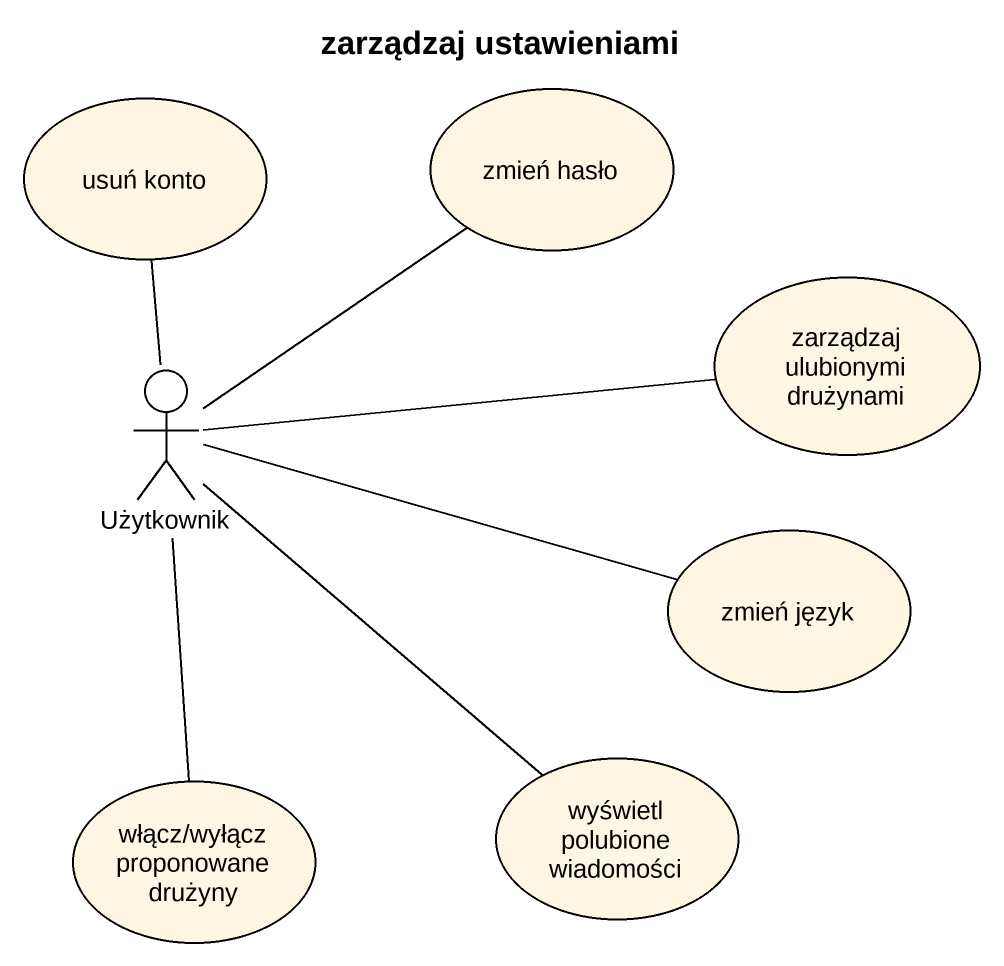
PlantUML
@startuml
title zarządzaj ustawieniami
usecase "usuń konto" as usuń_konto
usecase "zmień hasło" as zmień_hasło
usecase "zarządzaj ulubionymi drużynami" as zarządzaj_ulubionymi
actor Użytkownik
usecase "zmień język" as zmień_język
usecase "włącz/wyłącz proponowane drużyny" as włącz_wyłącz_proponowane
usecase "wyświetl polubione wiadomości" as wyświetl_polubione
Użytkownik -up- usuń_konto
Użytkownik -up- zmień_hasło
Użytkownik -right- zarządzaj_ulubionymi
Użytkownik -right- zmień_język
Użytkownik -- włącz_wyłącz_proponowane
Użytkownik -- wyświetl_polubione
@enduml
